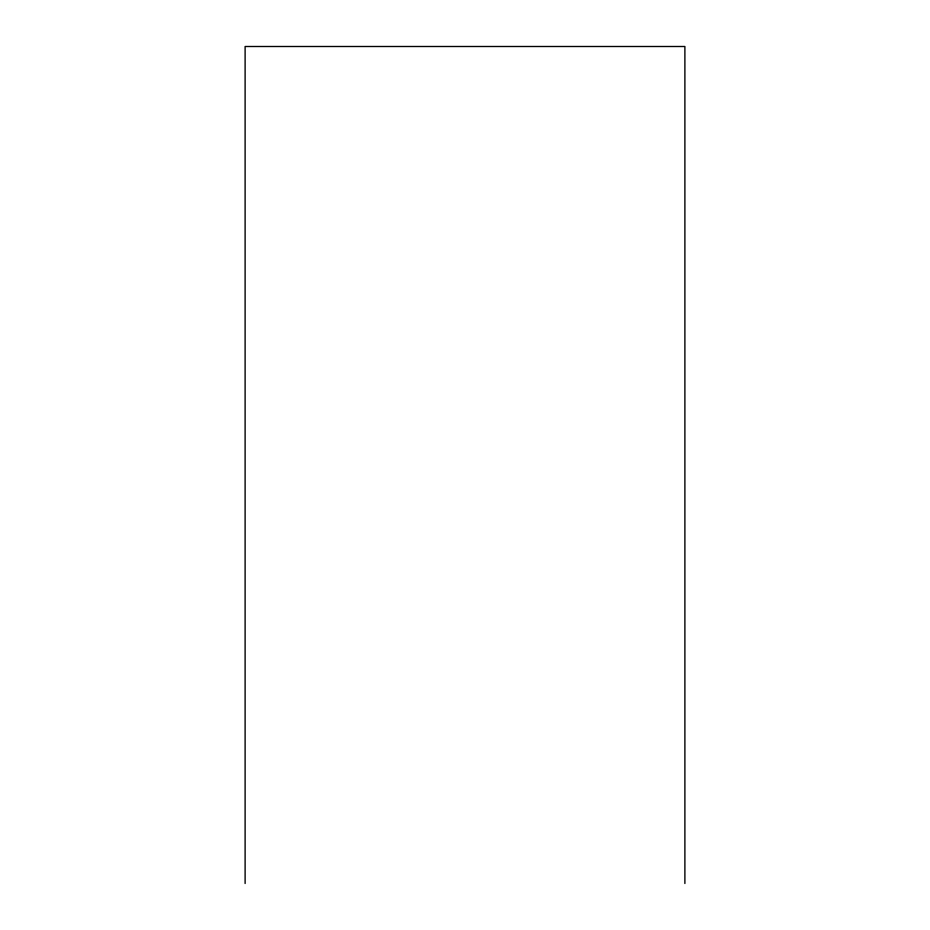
<?xml version="1.0" encoding="UTF-8"?>
<svg xmlns="http://www.w3.org/2000/svg" width="930" height="930" viewBox="0 0 930 930"><rect width="100%" height="100%" fill="white"/><g stroke="black" fill="none" stroke-linecap="round" stroke-linejoin="round"><path stroke-width="1.4" d="M684.887 883.5L684.887 46.5L245.113 46.5L245.113 883.5"/></g></svg>
